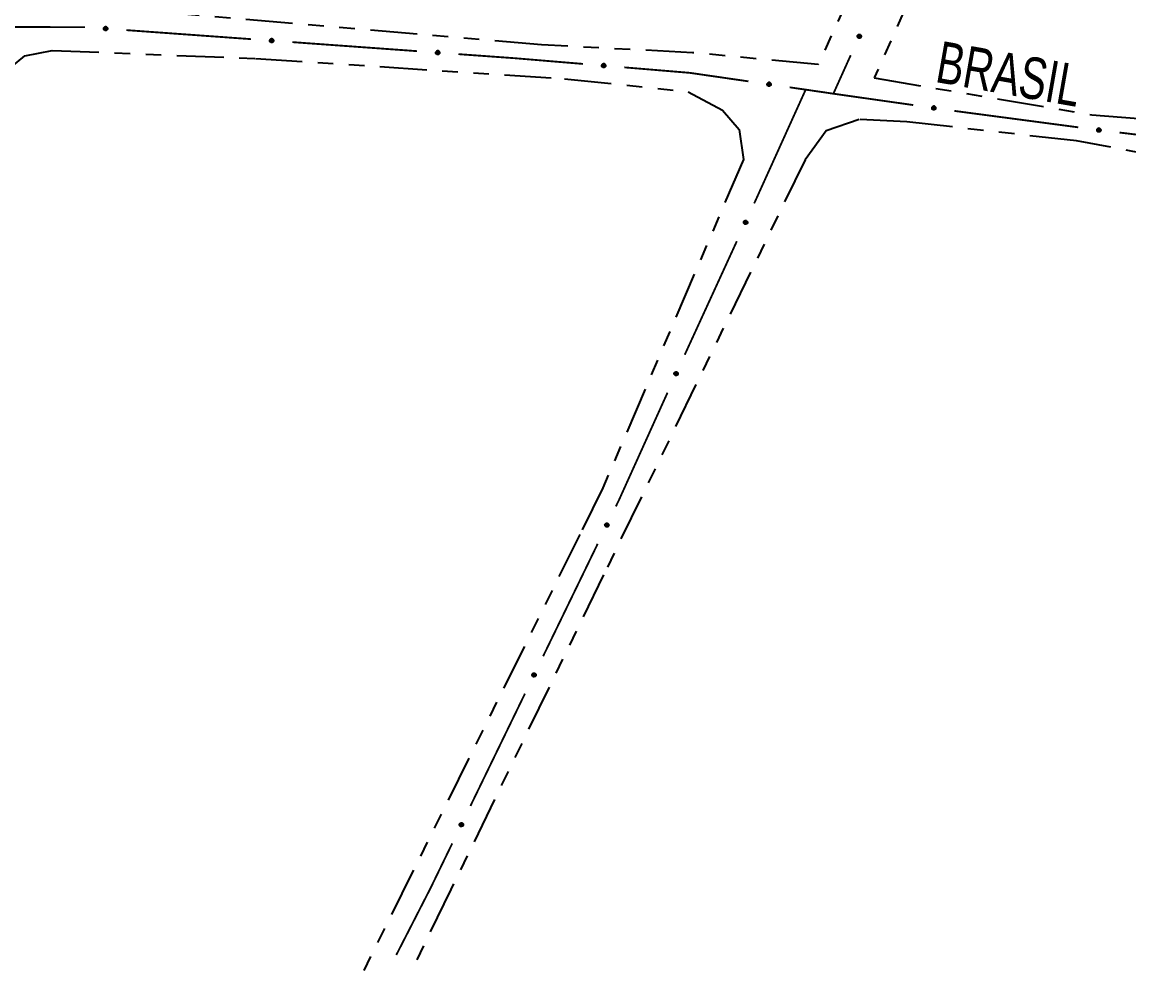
# Model space of a CAD drawing. Extents: x 203665 to 205970, y 4870865 to 4873745.
# Drawn here: x 204209.7 to 204316.1, y 4872757.1 to 4872847.6 of the extents above; entities that cross this region are included whole.
import ezdxf

# ---------------------------------------------------------------- set-up
doc = ezdxf.new("R2010")
doc.units = 0
doc.header["$LTSCALE"] = 1.5
doc.header["$MEASUREMENT"] = 0
doc.linetypes.add('TRACO_25', pattern=[8, 3, -1, 1, -1, 1, -1])
for name, color, linetype in [('SV-EIXO-RUA-N-PAV', 6, 'CONTINUOUS'), ('SV-RUA-NAO-PAV', 7, 'CONTINUOUS'), ('SV-TXT-RUA-N-PAV', 7, 'CONTINUOUS')]:
    doc.layers.add(name, color=color, linetype=linetype)
doc.styles.add('ARIAL', font='ARIAL.SHX')

msp = doc.modelspace()

# ---------------------------------------------------------------- linework, layer by layer
at = {"layer": 'SV-EIXO-RUA-N-PAV', "const_width": 0.18}
for points in [[(204215.738507, 4872847.116837), (204208.738542, 4872847.139)], [(204231.697154, 4872845.971302), (204219.72841, 4872846.836839)], [(204247.65548, 4872844.817253), (204235.686736, 4872845.68279)], [(204257.129146, 4872844.132152), (204251.645062, 4872844.528741)], [(204257.628998, 4872844.090382), (204257.129146, 4872844.132152)], [(204263.608158, 4872843.590731), (204257.628998, 4872844.090382)], [(204289.342083, 4872844.423266), (204287.697509, 4872840.776984)], [(204273.869171, 4872842.733264), (204267.594264, 4872843.25763)], [(204274.565119, 4872842.632378), (204273.869171, 4872842.733264)], [(204279.513397, 4872841.915064), (204274.565119, 4872842.632378)], [(204285.014644, 4872841.117589), (204280.478713, 4872831.096345)], [(204285.014644, 4872841.117589), (204283.47202, 4872841.341212)], [(204285.451277, 4872841.053914), (204285.014644, 4872841.117589)], [(204287.676076, 4872840.729464), (204285.451277, 4872841.053914)], [(204287.697509, 4872840.776984), (204287.676076, 4872840.729464)], [(204288.420232, 4872840.623464), (204287.676076, 4872840.729464)], [(204295.350279, 4872839.636321), (204288.420232, 4872840.623464)], [(204311.206639, 4872837.498245), (204299.310532, 4872839.073888)], [(204327.088885, 4872835.561687), (204315.17493, 4872836.996144)], [(204280.246245, 4872830.582754), (204280.064294, 4872830.186263)], [(204280.478713, 4872831.096345), (204280.246245, 4872830.582754)], [(204278.39596, 4872826.55079), (204273.39096, 4872815.644371)], [(204271.735812, 4872812.002892), (204267.2032, 4872801.980146)], [(204267.084151, 4872801.716898), (204266.773536, 4872801.077242)], [(204267.2032, 4872801.980146), (204267.084151, 4872801.716898)], [(204265.026261, 4872797.479044), (204259.784436, 4872786.68445)], [(204258.037161, 4872783.086252), (204252.795335, 4872772.291657)], [(204251.04806, 4872768.693459), (204249.300785, 4872765.095261)], [(204248.963981, 4872764.401674), (204245.6664, 4872757.968646)], [(204249.300785, 4872765.095261), (204248.963981, 4872764.401674)]]:
    msp.add_lwpolyline(points, dxfattribs=at)
at = {"layer": 'SV-EIXO-RUA-N-PAV'}
for points in [[(204217.868985, 4872846.860938), (204217.832455, 4872846.828418), (204217.794408, 4872846.807939), (204217.75776, 4872846.799992), (204217.723543, 4872846.801413), (204217.688702, 4872846.80681), (204217.654775, 4872846.820002), (204217.620363, 4872846.842984), (204217.587484, 4872846.8794), (204217.569066, 4872846.919754), (204217.559353, 4872846.955267), (204217.558781, 4872846.991031), (204217.564591, 4872847.02479), (204217.579459, 4872847.059578), (204217.603089, 4872847.094224), (204217.640507, 4872847.126399), (204217.677945, 4872847.14622), (204217.713595, 4872847.152977), (204217.749553, 4872847.153324), (204217.785058, 4872847.147388), (204217.818286, 4872847.134247), (204217.853127, 4872847.110392), (204217.884394, 4872847.073039), (204217.90459, 4872847.035926), (204217.911845, 4872847.00038), (204217.911389, 4872846.96497), (204217.906401, 4872846.929959), (204217.894561, 4872846.895303), (204217.868985, 4872846.860938)], [(204290.323789, 4872846.332124), (204290.341742, 4872846.28663), (204290.347869, 4872846.243858), (204290.342711, 4872846.206714), (204290.329595, 4872846.17508), (204290.312531, 4872846.144227), (204290.288464, 4872846.116917), (204290.255039, 4872846.092522), (204290.209528, 4872846.074193), (204290.165301, 4872846.070796), (204290.128615, 4872846.073904), (204290.09484, 4872846.085682), (204290.065146, 4872846.102761), (204290.037605, 4872846.128698), (204290.013214, 4872846.162813), (204289.99589, 4872846.209021), (204289.990172, 4872846.250994), (204289.996104, 4872846.286791), (204290.008159, 4872846.32067), (204290.025957, 4872846.35196), (204290.049736, 4872846.378632), (204290.084129, 4872846.403127), (204290.129963, 4872846.419621), (204290.171761, 4872846.425803), (204290.207631, 4872846.420375), (204290.240719, 4872846.407756), (204290.271872, 4872846.391017), (204290.300332, 4872846.367968), (204290.323789, 4872846.332124)], [(204233.827311, 4872845.706889), (204233.790781, 4872845.674369), (204233.752734, 4872845.65389), (204233.716086, 4872845.645943), (204233.681869, 4872845.647364), (204233.647028, 4872845.652761), (204233.613101, 4872845.665953), (204233.578689, 4872845.688935), (204233.54581, 4872845.725351), (204233.527392, 4872845.765705), (204233.517679, 4872845.801218), (204233.517107, 4872845.836982), (204233.522917, 4872845.870741), (204233.537785, 4872845.905529), (204233.561415, 4872845.940175), (204233.598833, 4872845.97235), (204233.636271, 4872845.992171), (204233.671921, 4872845.998928), (204233.707879, 4872845.999275), (204233.743384, 4872845.993339), (204233.776613, 4872845.980198), (204233.811453, 4872845.956343), (204233.84272, 4872845.91899), (204233.862916, 4872845.881877), (204233.870171, 4872845.846331), (204233.869715, 4872845.810921), (204233.864727, 4872845.77591), (204233.852887, 4872845.741254), (204233.827311, 4872845.706889)], [(204249.785637, 4872844.55284), (204249.749107, 4872844.52032), (204249.71106, 4872844.499841), (204249.674412, 4872844.491894), (204249.640195, 4872844.493315), (204249.605354, 4872844.498713), (204249.571427, 4872844.511904), (204249.537015, 4872844.534886), (204249.504136, 4872844.571302), (204249.485718, 4872844.611656), (204249.476005, 4872844.647169), (204249.475433, 4872844.682933), (204249.481243, 4872844.716692), (204249.496111, 4872844.75148), (204249.519741, 4872844.786126), (204249.55716, 4872844.818301), (204249.594597, 4872844.838122), (204249.630247, 4872844.844879), (204249.666206, 4872844.845226), (204249.70171, 4872844.83929), (204249.734939, 4872844.826149), (204249.769779, 4872844.802294), (204249.801046, 4872844.764941), (204249.821242, 4872844.727828), (204249.828497, 4872844.692282), (204249.828042, 4872844.656872), (204249.823053, 4872844.621861), (204249.811213, 4872844.587205), (204249.785637, 4872844.55284)], [(204265.735225, 4872843.302517), (204265.698333, 4872843.270408), (204265.660061, 4872843.250355), (204265.623325, 4872843.242818), (204265.589127, 4872843.244622), (204265.554348, 4872843.250409), (204265.520571, 4872843.263979), (204265.486418, 4872843.287344), (204265.453948, 4872843.324126), (204265.435983, 4872843.364683), (204265.426667, 4872843.400302), (204265.426495, 4872843.436071), (204265.432682, 4872843.469762), (204265.447938, 4872843.504382), (204265.471954, 4872843.538762), (204265.50973, 4872843.570516), (204265.547386, 4872843.589918), (204265.58311, 4872843.596275), (204265.61907, 4872843.59622), (204265.654506, 4872843.589887), (204265.687586, 4872843.576376), (204265.722157, 4872843.552132), (204265.753005, 4872843.514433), (204265.772784, 4872843.477096), (204265.779641, 4872843.441471), (204265.77879, 4872843.406069), (204265.773411, 4872843.371115), (204265.761183, 4872843.336594), (204265.735225, 4872843.302517)], [(204281.61911, 4872841.498583), (204281.580342, 4872841.468767), (204281.540925, 4872841.451068), (204281.503801, 4872841.445769), (204281.469774, 4872841.449641), (204281.435409, 4872841.457523), (204281.402516, 4872841.473113), (204281.36984, 4872841.498503), (204281.339657, 4872841.537184), (204281.324181, 4872841.578754), (204281.317039, 4872841.614872), (204281.319033, 4872841.650585), (204281.327249, 4872841.683841), (204281.344573, 4872841.717473), (204281.370627, 4872841.750335), (204281.410256, 4872841.779744), (204281.449018, 4872841.79683), (204281.485061, 4872841.801013), (204281.520952, 4872841.79878), (204281.555939, 4872841.790314), (204281.58814, 4872841.774824), (204281.62118, 4872841.748532), (204281.649688, 4872841.709033), (204281.667171, 4872841.670567), (204281.671858, 4872841.634593), (204281.668865, 4872841.599307), (204281.661379, 4872841.564743), (204281.647084, 4872841.531025), (204281.61911, 4872841.498583)], [(204297.457013, 4872839.225038), (204297.418319, 4872839.195126), (204297.378946, 4872839.177331), (204297.341835, 4872839.17194), (204297.307799, 4872839.175728), (204297.273414, 4872839.183525), (204297.240482, 4872839.199034), (204297.207744, 4872839.224343), (204297.177466, 4872839.262949), (204297.161887, 4872839.304481), (204297.154656, 4872839.340582), (204297.156562, 4872839.3763), (204297.164696, 4872839.409575), (204297.181937, 4872839.44325), (204297.20791, 4872839.476177), (204297.247466, 4872839.505683), (204297.286186, 4872839.522865), (204297.322218, 4872839.527136), (204297.358115, 4872839.524993), (204297.393123, 4872839.516612), (204297.425362, 4872839.501202), (204297.458466, 4872839.474991), (204297.487072, 4872839.435563), (204297.504649, 4872839.397141), (204297.509426, 4872839.361178), (204297.50652, 4872839.325885), (204297.499119, 4872839.291303), (204297.484907, 4872839.25755), (204297.457013, 4872839.225038)], [(204313.317306, 4872837.107644), (204313.278906, 4872837.077354), (204313.239709, 4872837.059173), (204313.202653, 4872837.053419), (204313.168582, 4872837.056873), (204313.134123, 4872837.064332), (204313.10104, 4872837.079517), (204313.068056, 4872837.104504), (204313.0374, 4872837.142811), (204313.021415, 4872837.184188), (204313.013829, 4872837.220216), (204313.015385, 4872837.255951), (204313.023192, 4872837.289305), (204313.040102, 4872837.323148), (204313.065751, 4872837.356327), (204313.105016, 4872837.38622), (204313.143565, 4872837.403781), (204313.179554, 4872837.408405), (204313.21547, 4872837.406614), (204313.250558, 4872837.398577), (204313.282947, 4872837.383484), (204313.316307, 4872837.357599), (204313.345298, 4872837.318454), (204313.363251, 4872837.280205), (204313.36838, 4872837.244291), (204313.36582, 4872837.208971), (204313.358759, 4872837.174318), (204313.344879, 4872837.140427), (204313.317306, 4872837.107644)], [(204279.390102, 4872828.4532), (204279.407758, 4872828.40759), (204279.413606, 4872828.36478), (204279.408206, 4872828.32767), (204279.394883, 4872828.296122), (204279.377618, 4872828.265381), (204279.353374, 4872828.238228), (204279.31979, 4872828.214053), (204279.274161, 4872828.19602), (204279.229912, 4872828.192913), (204279.193247, 4872828.19626), (204279.15955, 4872828.208258), (204279.129968, 4872828.22553), (204279.102597, 4872828.251646), (204279.078429, 4872828.28592), (204279.061407, 4872828.33224), (204279.055963, 4872828.37425), (204279.062128, 4872828.410007), (204279.074404, 4872828.443807), (204279.092406, 4872828.474979), (204279.116359, 4872828.501496), (204279.150911, 4872828.525766), (204279.196852, 4872828.541961), (204279.238689, 4872828.54787), (204279.274523, 4872828.542208), (204279.307528, 4872828.529373), (204279.338571, 4872828.512431), (204279.36688, 4872828.489197), (204279.390102, 4872828.4532)], [(204272.719428, 4872813.910765), (204272.737335, 4872813.865253), (204272.743419, 4872813.822476), (204272.738224, 4872813.785337), (204272.725076, 4872813.753715), (204272.707982, 4872813.72288), (204272.683888, 4872813.695594), (204272.650438, 4872813.671233), (204272.604909, 4872813.652949), (204272.560678, 4872813.649597), (204272.523995, 4872813.652741), (204272.490233, 4872813.664553), (204272.460556, 4872813.681661), (204272.43304, 4872813.707626), (204272.408684, 4872813.741765), (204272.391406, 4872813.787991), (204272.385729, 4872813.82997), (204272.391697, 4872813.86576), (204272.403787, 4872813.899628), (204272.421616, 4872813.930899), (204272.445422, 4872813.957547), (204272.479839, 4872813.982009), (204272.52569, 4872813.998457), (204272.567494, 4872814.004597), (204272.603359, 4872813.999133), (204272.636433, 4872813.98648), (204272.66757, 4872813.969711), (204272.696007, 4872813.946633), (204272.719428, 4872813.910765)], [(204266.061684, 4872799.359306), (204266.07834, 4872799.313321), (204266.083251, 4872799.270393), (204266.077043, 4872799.23341), (204266.063035, 4872799.20216), (204266.045104, 4872799.171803), (204266.020273, 4872799.145186), (204265.986169, 4872799.121749), (204265.940157, 4872799.104717), (204265.895851, 4872799.102576), (204265.859268, 4872799.106723), (204265.825841, 4872799.119453), (204265.796643, 4872799.137366), (204265.769848, 4872799.164074), (204265.746434, 4872799.198866), (204265.730427, 4872799.245548), (204265.7259, 4872799.287666), (204265.732845, 4872799.32328), (204265.745856, 4872799.356804), (204265.764534, 4872799.387576), (204265.789059, 4872799.413563), (204265.824132, 4872799.437074), (204265.870416, 4872799.452262), (204265.912372, 4872799.457257), (204265.948074, 4872799.450814), (204265.980791, 4872799.437262), (204266.011457, 4872799.419647), (204266.039252, 4872799.3958), (204266.061684, 4872799.359306)], [(204259.072583, 4872784.966513), (204259.089239, 4872784.920528), (204259.094151, 4872784.877601), (204259.087943, 4872784.840618), (204259.073935, 4872784.809367), (204259.056003, 4872784.779011), (204259.031172, 4872784.752394), (204258.997069, 4872784.728957), (204258.951057, 4872784.711925), (204258.906751, 4872784.709783), (204258.870168, 4872784.71393), (204258.836741, 4872784.72666), (204258.807543, 4872784.744574), (204258.780747, 4872784.771281), (204258.757333, 4872784.806074), (204258.741327, 4872784.852755), (204258.7368, 4872784.894873), (204258.743745, 4872784.930487), (204258.756755, 4872784.964011), (204258.775433, 4872784.994783), (204258.799959, 4872785.020771), (204258.835032, 4872785.044282), (204258.881316, 4872785.05947), (204258.923272, 4872785.064464), (204258.958974, 4872785.058022), (204258.99169, 4872785.044469), (204259.022356, 4872785.026855), (204259.050151, 4872785.003008), (204259.072583, 4872784.966513)], [(204252.083483, 4872770.573721), (204252.100139, 4872770.527736), (204252.105051, 4872770.484808), (204252.098842, 4872770.447825), (204252.084835, 4872770.416575), (204252.066903, 4872770.386218), (204252.042072, 4872770.359601), (204252.007968, 4872770.336164), (204251.961957, 4872770.319132), (204251.917651, 4872770.316991), (204251.881067, 4872770.321138), (204251.84764, 4872770.333868), (204251.818442, 4872770.351781), (204251.791647, 4872770.378489), (204251.768233, 4872770.413281), (204251.752226, 4872770.459963), (204251.7477, 4872770.502081), (204251.754644, 4872770.537695), (204251.767655, 4872770.571219), (204251.786333, 4872770.601991), (204251.810858, 4872770.627978), (204251.845932, 4872770.651489), (204251.892215, 4872770.666677), (204251.934172, 4872770.671672), (204251.969874, 4872770.665229), (204252.00259, 4872770.651677), (204252.033256, 4872770.634062), (204252.061051, 4872770.610215), (204252.083483, 4872770.573721)]]:
    msp.add_lwpolyline(points, close=True, dxfattribs=at)
for points in [[(204217.911845, 4872847.00038), (204217.558781, 4872846.991031)], [(204217.911389, 4872846.96497), (204217.559353, 4872846.955267)], [(204217.909057, 4872846.983293), (204217.561009, 4872846.975628)], [(204217.90459, 4872847.035926), (204217.564591, 4872847.02479)], [(204217.904811, 4872847.01917), (204217.564732, 4872847.008193)], [(204217.905039, 4872846.946645), (204217.569042, 4872846.935373)], [(204217.906401, 4872846.929959), (204217.569066, 4872846.919754)], [(204217.892399, 4872847.055638), (204217.576818, 4872847.042889)], [(204217.884394, 4872847.073039), (204217.579459, 4872847.059578)], [(204217.895773, 4872846.913113), (204217.582815, 4872846.898807)], [(204217.894561, 4872846.895303), (204217.587484, 4872846.8794)], [(204217.86482, 4872847.090466), (204217.594347, 4872847.077192)], [(204217.853127, 4872847.110392), (204217.603089, 4872847.094224)], [(204217.881064, 4872846.879975), (204217.607574, 4872846.862814)], [(204217.868985, 4872846.860938), (204217.620363, 4872846.842984)], [(204217.830042, 4872847.120343), (204217.629569, 4872847.110215)], [(204217.818286, 4872847.134247), (204217.640507, 4872847.126399)], [(204217.848367, 4872846.844033), (204217.644975, 4872846.83138)], [(204217.832455, 4872846.828418), (204217.654775, 4872846.820002)], [(204217.797298, 4872847.140496), (204217.66566, 4872847.136335)], [(204217.785058, 4872847.147388), (204217.677945, 4872847.14622)], [(204217.810817, 4872846.81665), (204217.680639, 4872846.813752)], [(204217.794408, 4872846.807939), (204217.688702, 4872846.80681)], [(204290.025957, 4872846.35196), (204289.990172, 4872846.250994)], [(204290.036642, 4872846.361078), (204289.995223, 4872846.236058)], [(204290.049736, 4872846.378632), (204289.99589, 4872846.209021)], [(204290.066837, 4872846.384881), (204290.007319, 4872846.19318)], [(204290.084129, 4872846.403127), (204290.013214, 4872846.162813)], [(204290.106862, 4872846.407245), (204290.026195, 4872846.148741)], [(204290.129963, 4872846.419621), (204290.037605, 4872846.128698)], [(204290.149057, 4872846.421146), (204290.052364, 4872846.120472)], [(204290.171761, 4872846.425803), (204290.065146, 4872846.102761)], [(204290.187568, 4872846.420242), (204290.080777, 4872846.097179)], [(204290.207631, 4872846.420375), (204290.09484, 4872846.085682)], [(204290.222714, 4872846.411875), (204290.110069, 4872846.08247)], [(204290.240719, 4872846.407756), (204290.128615, 4872846.073904)], [(204290.255737, 4872846.395484), (204290.150629, 4872846.076152)], [(204290.271872, 4872846.391017), (204290.165301, 4872846.070796)], [(204290.284028, 4872846.375239), (204290.189701, 4872846.076492)], [(204290.300332, 4872846.367968), (204290.209528, 4872846.074193)], [(204290.310075, 4872846.350019), (204290.232018, 4872846.087344)], [(204290.323789, 4872846.332124), (204290.255039, 4872846.092522)], [(204290.332561, 4872846.306946), (204290.274408, 4872846.111634)], [(204290.341742, 4872846.28663), (204290.288464, 4872846.116917)], [(204290.34534, 4872846.262263), (204290.303238, 4872846.139047)], [(204290.347869, 4872846.243858), (204290.312531, 4872846.144227)], [(204233.870171, 4872845.846331), (204233.517107, 4872845.836982)], [(204233.869715, 4872845.810921), (204233.517679, 4872845.801218)], [(204233.867383, 4872845.829244), (204233.519335, 4872845.821579)], [(204233.862916, 4872845.881877), (204233.522917, 4872845.870741)], [(204233.863137, 4872845.865121), (204233.523058, 4872845.854144)], [(204233.863365, 4872845.792596), (204233.527369, 4872845.781324)], [(204233.864727, 4872845.77591), (204233.527392, 4872845.765705)], [(204233.850725, 4872845.901589), (204233.535144, 4872845.88884)], [(204233.84272, 4872845.91899), (204233.537785, 4872845.905529)], [(204233.854099, 4872845.759064), (204233.541141, 4872845.744758)], [(204233.852887, 4872845.741254), (204233.54581, 4872845.725351)], [(204233.823146, 4872845.936417), (204233.552673, 4872845.923143)], [(204233.811453, 4872845.956343), (204233.561415, 4872845.940175)], [(204233.83939, 4872845.725926), (204233.5659, 4872845.708765)], [(204233.827311, 4872845.706889), (204233.578689, 4872845.688935)], [(204233.788368, 4872845.966294), (204233.587895, 4872845.956166)], [(204233.776613, 4872845.980198), (204233.598833, 4872845.97235)], [(204233.806693, 4872845.689984), (204233.603301, 4872845.677331)], [(204233.790781, 4872845.674369), (204233.613101, 4872845.665953)], [(204233.755624, 4872845.986447), (204233.623987, 4872845.982286)], [(204233.743384, 4872845.993339), (204233.636271, 4872845.992171)], [(204233.769143, 4872845.662601), (204233.638965, 4872845.659703)], [(204233.752734, 4872845.65389), (204233.647028, 4872845.652761)], [(204249.828497, 4872844.692282), (204249.475433, 4872844.682933)], [(204249.828042, 4872844.656872), (204249.476005, 4872844.647169)], [(204249.825709, 4872844.675195), (204249.477661, 4872844.66753)], [(204249.821242, 4872844.727828), (204249.481243, 4872844.716692)], [(204249.821463, 4872844.711072), (204249.481384, 4872844.700095)], [(204249.821691, 4872844.638547), (204249.485695, 4872844.627275)], [(204249.823053, 4872844.621861), (204249.485718, 4872844.611656)], [(204249.809051, 4872844.74754), (204249.49347, 4872844.734791)], [(204249.801046, 4872844.764941), (204249.496111, 4872844.75148)], [(204249.812425, 4872844.605015), (204249.499467, 4872844.590709)], [(204249.811213, 4872844.587205), (204249.504136, 4872844.571302)], [(204249.781472, 4872844.782368), (204249.510999, 4872844.769094)], [(204249.769779, 4872844.802294), (204249.519741, 4872844.786126)], [(204249.797716, 4872844.571877), (204249.524226, 4872844.554716)], [(204249.785637, 4872844.55284), (204249.537015, 4872844.534886)], [(204249.746694, 4872844.812245), (204249.546222, 4872844.802117)], [(204249.734939, 4872844.826149), (204249.55716, 4872844.818301)], [(204249.765019, 4872844.535935), (204249.561627, 4872844.523282)], [(204249.749107, 4872844.52032), (204249.571427, 4872844.511904)], [(204249.71395, 4872844.832398), (204249.582313, 4872844.828237)], [(204249.70171, 4872844.83929), (204249.594597, 4872844.838122)], [(204249.727469, 4872844.508552), (204249.597291, 4872844.505654)], [(204249.71106, 4872844.499841), (204249.605354, 4872844.498713)], [(204265.779641, 4872843.441471), (204265.426495, 4872843.436071)], [(204265.77879, 4872843.406069), (204265.426667, 4872843.400302)], [(204265.776663, 4872843.424416), (204265.428551, 4872843.420644)], [(204265.772818, 4872843.460339), (204265.432638, 4872843.453165)], [(204265.772784, 4872843.477096), (204265.432682, 4872843.469762)], [(204265.773411, 4872843.371115), (204265.435983, 4872843.364683)], [(204265.772235, 4872843.387816), (204265.436134, 4872843.380301)], [(204265.760815, 4872843.496943), (204265.445111, 4872843.487724)], [(204265.753005, 4872843.514433), (204265.447938, 4872843.504382)], [(204265.762595, 4872843.354389), (204265.449497, 4872843.343583)], [(204265.761183, 4872843.336594), (204265.453948, 4872843.324126)], [(204265.733627, 4872843.532078), (204265.463023, 4872843.521828)], [(204265.722157, 4872843.552132), (204265.471954, 4872843.538762)], [(204265.747516, 4872843.321418), (204265.473852, 4872843.307316)], [(204265.735225, 4872843.302517), (204265.486418, 4872843.287344)], [(204265.699185, 4872843.562342), (204265.498612, 4872843.554456)], [(204265.687586, 4872843.576376), (204265.50973, 4872843.570516)], [(204265.714419, 4872843.285843), (204265.510899, 4872843.275465)], [(204265.698333, 4872843.270408), (204265.520571, 4872843.263979)], [(204265.666668, 4872843.582859), (204265.534993, 4872843.58017)], [(204265.676565, 4872843.258883), (204265.546363, 4872843.25744)], [(204265.654506, 4872843.589887), (204265.547386, 4872843.589918)], [(204265.660061, 4872843.250355), (204265.554348, 4872843.250409)], [(204281.668865, 4872841.599307), (204281.317039, 4872841.614872)], [(204281.671858, 4872841.634593), (204281.319033, 4872841.650585)], [(204281.667852, 4872841.61775), (204281.320151, 4872841.635062)], [(204281.661379, 4872841.564743), (204281.324181, 4872841.578754)], [(204281.661217, 4872841.581484), (204281.325277, 4872841.594335)], [(204281.66619, 4872841.653839), (204281.326199, 4872841.667276)], [(204281.667171, 4872841.670567), (204281.327249, 4872841.683841)], [(204281.649571, 4872841.548703), (204281.336392, 4872841.556875)], [(204281.647084, 4872841.531025), (204281.339657, 4872841.537184)], [(204281.656425, 4872841.691103), (204281.340742, 4872841.701017)], [(204281.649688, 4872841.709033), (204281.344573, 4872841.717473)], [(204281.632523, 4872841.516705), (204281.358506, 4872841.5192)], [(204281.631415, 4872841.727819), (204281.360686, 4872841.733974)], [(204281.61911, 4872841.498583), (204281.36984, 4872841.498503)], [(204281.62118, 4872841.748532), (204281.370627, 4872841.750335)], [(204281.597333, 4872841.4832), (204281.393557, 4872841.485164)], [(204281.598869, 4872841.760113), (204281.398186, 4872841.764386)], [(204281.580342, 4872841.468767), (204281.402516, 4872841.473113)], [(204281.58814, 4872841.774824), (204281.410256, 4872841.779744)], [(204281.557915, 4872841.458581), (204281.427865, 4872841.465024)], [(204281.540925, 4872841.451068), (204281.435409, 4872841.457523)], [(204281.567653, 4872841.782562), (204281.436057, 4872841.787851)], [(204281.555939, 4872841.790314), (204281.449018, 4872841.79683)], [(204297.50652, 4872839.325885), (204297.154656, 4872839.340582)], [(204297.509426, 4872839.361178), (204297.156562, 4872839.3763)], [(204297.505462, 4872839.344325), (204297.157718, 4872839.36078)], [(204297.499119, 4872839.291303), (204297.161887, 4872839.304481)], [(204297.498915, 4872839.308043), (204297.162945, 4872839.320064)], [(204297.50371, 4872839.38041), (204297.163687, 4872839.393008)], [(204297.504649, 4872839.397141), (204297.164696, 4872839.409575)], [(204297.48735, 4872839.275233), (204297.174153, 4872839.282632)], [(204297.484907, 4872839.25755), (204297.177466, 4872839.262949)], [(204297.493853, 4872839.41765), (204297.178147, 4872839.426784)], [(204297.487072, 4872839.435563), (204297.181937, 4872839.44325)], [(204297.470382, 4872839.243193), (204297.19636, 4872839.245012)], [(204297.468752, 4872839.454304), (204297.198009, 4872839.459791)], [(204297.457013, 4872839.225038), (204297.207744, 4872839.224343)], [(204297.458466, 4872839.474991), (204297.20791, 4872839.476177)], [(204297.435274, 4872839.209601), (204297.231494, 4872839.211063)], [(204297.436127, 4872839.486517), (204297.235434, 4872839.490296)], [(204297.418319, 4872839.195126), (204297.240482, 4872839.199034)], [(204297.425362, 4872839.501202), (204297.247466, 4872839.505683)], [(204297.395918, 4872839.184885), (204297.265852, 4872839.191007)], [(204297.404856, 4872839.50889), (204297.273247, 4872839.513854)], [(204297.378946, 4872839.177331), (204297.273414, 4872839.183525)], [(204297.393123, 4872839.516612), (204297.286186, 4872839.522865)], [(204313.36582, 4872837.208971), (204313.013829, 4872837.220216)], [(204313.36838, 4872837.244291), (204313.015385, 4872837.255951)], [(204313.364581, 4872837.2274), (204313.016694, 4872837.240443)], [(204313.358759, 4872837.174318), (204313.021415, 4872837.184188)], [(204313.358391, 4872837.191056), (204313.022319, 4872837.199781)], [(204313.362476, 4872837.263466), (204313.022346, 4872837.272729)], [(204313.363251, 4872837.280205), (204313.023192, 4872837.289305)], [(204313.347149, 4872837.158134), (204313.033894, 4872837.162461)], [(204313.352255, 4872837.300607), (204313.036474, 4872837.306645)], [(204313.344879, 4872837.140427), (204313.0374, 4872837.142811)], [(204313.345298, 4872837.318454), (204313.040102, 4872837.323148)], [(204313.326795, 4872837.337014), (204313.056012, 4872837.339845)], [(204313.330495, 4872837.125929), (204313.056469, 4872837.12506)], [(204313.316307, 4872837.357599), (204313.065751, 4872837.356327)], [(204313.317306, 4872837.107644), (204313.068056, 4872837.104504)], [(204313.295719, 4872837.091995), (204313.091935, 4872837.091457)], [(204313.293855, 4872837.368906), (204313.093135, 4872837.370715)], [(204313.278906, 4872837.077354), (204313.10104, 4872837.079517)], [(204313.282947, 4872837.383484), (204313.105016, 4872837.38622)], [(204313.256607, 4872837.066893), (204313.126487, 4872837.07174)], [(204313.262367, 4872837.39097), (204313.130715, 4872837.394643)], [(204313.239709, 4872837.059173), (204313.134123, 4872837.064332)], [(204313.250558, 4872837.398577), (204313.143565, 4872837.403781)], [(204279.092406, 4872828.474979), (204279.055963, 4872828.37425)], [(204279.10315, 4872828.484028), (204279.060916, 4872828.35928)], [(204279.116359, 4872828.501496), (204279.061407, 4872828.33224)], [(204279.1335, 4872828.507634), (204279.072732, 4872828.316324)], [(204279.150911, 4872828.525766), (204279.078429, 4872828.28592)], [(204279.17367, 4872828.529736), (204279.091318, 4872828.271763)], [(204279.196852, 4872828.541961), (204279.102597, 4872828.251646)], [(204279.215955, 4872828.543361), (204279.117302, 4872828.243324)], [(204279.238689, 4872828.54787), (204279.129968, 4872828.22553)], [(204279.25446, 4872828.542205), (204279.145562, 4872828.219846)], [(204279.274523, 4872828.542208), (204279.15955, 4872828.208258)], [(204279.28955, 4872828.533609), (204279.174757, 4872828.204947)], [(204279.307528, 4872828.529373), (204279.193247, 4872828.19626)], [(204279.322465, 4872828.517003), (204279.215275, 4872828.198364)], [(204279.338571, 4872828.512431), (204279.229912, 4872828.192913)], [(204279.350624, 4872828.496574), (204279.254349, 4872828.198449)], [(204279.36688, 4872828.489197), (204279.274161, 4872828.19602)], [(204279.376506, 4872828.471184), (204279.296736, 4872828.209024)], [(204279.390102, 4872828.4532), (204279.31979, 4872828.214053)], [(204279.39871, 4872828.427965), (204279.339284, 4872828.233038)], [(204279.407758, 4872828.40759), (204279.353374, 4872828.238228)], [(204279.411197, 4872828.3832), (204279.368292, 4872828.260262)], [(204279.413606, 4872828.36478), (204279.377618, 4872828.265381)], [(204272.421616, 4872813.930899), (204272.385729, 4872813.82997)], [(204272.43231, 4872813.940007), (204272.390766, 4872813.815028)], [(204272.445422, 4872813.957547), (204272.391406, 4872813.787991)], [(204272.462529, 4872813.96378), (204272.402819, 4872813.772138)], [(204272.479839, 4872813.982009), (204272.408684, 4872813.741765)], [(204272.502576, 4872813.986104), (204272.42165, 4872813.72768)], [(204272.52569, 4872813.998457), (204272.43304, 4872813.707626)], [(204272.544785, 4872813.999962), (204272.447791, 4872813.699385)], [(204272.567494, 4872814.004597), (204272.460556, 4872813.681661)], [(204272.583295, 4872813.99902), (204272.476181, 4872813.676064)], [(204272.603359, 4872813.999133), (204272.490233, 4872813.664553)], [(204272.618432, 4872813.990618), (204272.505458, 4872813.661326)], [(204272.636433, 4872813.98648), (204272.523995, 4872813.652741)], [(204272.651439, 4872813.974193), (204272.546011, 4872813.654967)], [(204272.66757, 4872813.969711), (204272.560678, 4872813.649597)], [(204272.67971, 4872813.95392), (204272.585084, 4872813.655268)], [(204272.696007, 4872813.946633), (204272.604909, 4872813.652949)], [(204272.705732, 4872813.928674), (204272.627412, 4872813.666077)], [(204272.719428, 4872813.910765), (204272.650438, 4872813.671233)], [(204272.728175, 4872813.885578), (204272.669826, 4872813.690325)], [(204272.737335, 4872813.865253), (204272.683888, 4872813.695594)], [(204272.740909, 4872813.840883), (204272.698684, 4872813.717709)], [(204272.743419, 4872813.822476), (204272.707982, 4872813.72288)], [(204265.764534, 4872799.387576), (204265.7259, 4872799.287666)], [(204265.789059, 4872799.413563), (204265.730427, 4872799.245548)], [(204265.775472, 4872799.396388), (204265.730526, 4872799.272592)], [(204265.806331, 4872799.419326), (204265.741402, 4872799.229388)], [(204265.824132, 4872799.437074), (204265.746434, 4872799.198866)], [(204265.846973, 4872799.440546), (204265.75901, 4872799.184432)], [(204265.870416, 4872799.452262), (204265.769848, 4872799.164074)], [(204265.889545, 4872799.453245), (204265.784368, 4872799.155433)], [(204265.912372, 4872799.457257), (204265.796643, 4872799.137366)], [(204265.928015, 4872799.45125), (204265.812109, 4872799.131343)], [(204265.948074, 4872799.450814), (204265.825841, 4872799.119453)], [(204265.962909, 4872799.44189), (204265.840972, 4872799.115811)], [(204265.980791, 4872799.437262), (204265.859268, 4872799.106723)], [(204265.995455, 4872799.424569), (204265.881337, 4872799.108345)], [(204266.011457, 4872799.419647), (204265.895851, 4872799.102576)], [(204266.023161, 4872799.40353), (204265.920403, 4872799.107577)], [(204266.039252, 4872799.3958), (204265.940157, 4872799.104717)], [(204266.048483, 4872799.377582), (204265.96301, 4872799.117225)], [(204266.061684, 4872799.359306), (204265.986169, 4872799.121749)], [(204266.069738, 4872799.333889), (204266.006072, 4872799.140304)], [(204266.07834, 4872799.313321), (204266.020273, 4872799.145186)], [(204266.081245, 4872799.288862), (204266.035668, 4872799.166889)], [(204266.083251, 4872799.270393), (204266.045104, 4872799.171803)], [(204258.775433, 4872784.994783), (204258.7368, 4872784.894873)], [(204258.799959, 4872785.020771), (204258.741327, 4872784.852755)], [(204258.786372, 4872785.003596), (204258.741426, 4872784.879799)], [(204258.81723, 4872785.026533), (204258.752301, 4872784.836596)], [(204258.835032, 4872785.044282), (204258.757333, 4872784.806074)], [(204258.857873, 4872785.047754), (204258.76991, 4872784.79164)], [(204258.881316, 4872785.05947), (204258.780747, 4872784.771281)], [(204258.900445, 4872785.060452), (204258.795267, 4872784.76264)], [(204258.923272, 4872785.064464), (204258.807543, 4872784.744574)], [(204258.938915, 4872785.058457), (204258.823009, 4872784.738551)], [(204258.958974, 4872785.058022), (204258.836741, 4872784.72666)], [(204258.973809, 4872785.049097), (204258.851872, 4872784.723018)], [(204258.99169, 4872785.044469), (204258.870168, 4872784.71393)], [(204259.006354, 4872785.031776), (204258.892236, 4872784.715553)], [(204259.022356, 4872785.026855), (204258.906751, 4872784.709783)], [(204259.034061, 4872785.010738), (204258.931303, 4872784.714785)], [(204259.050151, 4872785.003008), (204258.951057, 4872784.711925)], [(204259.059382, 4872784.98479), (204258.97391, 4872784.724433)], [(204259.072583, 4872784.966513), (204258.997069, 4872784.728957)], [(204259.080638, 4872784.941096), (204259.016972, 4872784.747512)], [(204259.089239, 4872784.920528), (204259.031172, 4872784.752394)], [(204259.092145, 4872784.896069), (204259.046567, 4872784.774097)], [(204259.094151, 4872784.877601), (204259.056003, 4872784.779011)], [(204251.845932, 4872770.651489), (204251.768233, 4872770.413281)], [(204251.868772, 4872770.654961), (204251.78081, 4872770.398847)], [(204251.892215, 4872770.666677), (204251.791647, 4872770.378489)], [(204251.911344, 4872770.66766), (204251.806167, 4872770.369848)], [(204251.934172, 4872770.671672), (204251.818442, 4872770.351781)], [(204251.949815, 4872770.665665), (204251.833908, 4872770.345758)], [(204251.969874, 4872770.665229), (204251.84764, 4872770.333868)], [(204251.984709, 4872770.656305), (204251.862771, 4872770.330226)], [(204252.00259, 4872770.651677), (204251.881067, 4872770.321138)], [(204252.017254, 4872770.638984), (204251.903136, 4872770.32276)], [(204251.786333, 4872770.601991), (204251.7477, 4872770.502081)], [(204251.810858, 4872770.627978), (204251.752226, 4872770.459963)], [(204251.797272, 4872770.610803), (204251.752326, 4872770.487007)], [(204251.82813, 4872770.633741), (204251.763201, 4872770.443803)], [(204252.033256, 4872770.634062), (204251.917651, 4872770.316991)], [(204252.04496, 4872770.617945), (204251.942202, 4872770.321992)], [(204252.061051, 4872770.610215), (204251.961957, 4872770.319132)], [(204252.070282, 4872770.591997), (204251.98481, 4872770.33164)], [(204252.083483, 4872770.573721), (204252.007968, 4872770.336164)], [(204252.091538, 4872770.548304), (204252.027872, 4872770.354719)], [(204252.100139, 4872770.527736), (204252.042072, 4872770.359601)], [(204252.103045, 4872770.503277), (204252.057467, 4872770.381304)], [(204252.105051, 4872770.484808), (204252.066903, 4872770.386218)]]:
    msp.add_lwpolyline(points, dxfattribs=at)
at = {"layer": 'SV-RUA-NAO-PAV', "linetype": 'TRACO_25'}
for points in [[(204242.487799, 4872914.48205, 8.922487), (204244.904081, 4872914.960158, 8.882629), (204264.60825, 4872911.589594, 8.842772), (204272.347742, 4872910.127604, 8.71523), (204277.783451, 4872909.763887, 8.555801), (204285.00209, 4872909.060358, 8.420287), (204292.047583, 4872908.655024, 8.252887), (204299.005047, 4872908.25866, 8.260859), (204315.845852, 4872909.187745, 8.173173), (204286.228423, 4872843.532097, 8.197086), (204274.135531, 4872844.665281, 8.396373), (204259.619346, 4872845.416531, 8.420287), (204214.973509, 4872849.235859, 9.27323), (204213.650564, 4872849.898979, 9.289173), (204213.365715, 4872851.784013, 9.32903), (204219.163943, 4872867.048287, 9.376859), (204222.581494, 4872876.004115, 9.424687), (204224.438664, 4872880.500427, 9.424687), (204226.202569, 4872884.501252, 9.424687), (204228.704343, 4872890.12768, 9.408744), (204241.146648, 4872913.39158, 8.930458)], [(204177.661611, 4872760.056211, 9.368887), (204176.896737, 4872762.002548, 9.488459), (204176.364233, 4872766.268715, 9.687744), (204187.940294, 4872795.604268, 9.647887), (204205.634436, 4872839.375758, 9.225401), (204207.968086, 4872842.69767, 9.185544), (204209.956031, 4872844.35766, 9.153659), (204212.597178, 4872844.889367, 9.16163), (204232.128028, 4872844.115345, 9.018144), (204261.844697, 4872842.164917, 8.404344), (204273.736172, 4872840.92182, 8.268829), (204277.018217, 4872839.14017, 8.268829), (204278.63341, 4872837.304662, 8.268829), (204279.02802, 4872834.417408, 8.268829), (204265.522193, 4872802.852648, 8.515944), (204263.305452, 4872798.380296, 8.515944), (204247.202546, 4872765.892127, 8.515944), (204240.714925, 4872752.803126, 8.523915), (204221.16633, 4872754.351417, 8.651459), (204184.040441, 4872757.167621, 9.257287)], [(204312.872242, 4872746.660612, 7.200658), (204337.380959, 4872801.298529, 6.841944), (204351.6894, 4872834.552249, 6.833972), (204340.974058, 4872834.108784, 6.929629), (204336.0658, 4872833.577829, 7.216601), (204331.10438, 4872833.327741, 7.304286), (204326.138193, 4872833.390024, 7.304286), (204311.034436, 4872836.189779, 7.623144), (204294.743051, 4872838.025518, 8.005773), (204290.145894, 4872838.260715, 8.181144), (204286.99622, 4872837.174621, 8.268829), (204284.955754, 4872834.376649, 8.268829), (204265.590917, 4872794.498258, 8.268829), (204250.907209, 4872764.259806, 8.268829), (204245.172439, 4872752.450082, 8.523915), (204257.762637, 4872751.452911, 8.04563), (204280.559066, 4872749.626162, 7.838372), (204285.726006, 4872749.609734, 7.647058), (204290.837705, 4872749.673991, 7.655029), (204296.735923, 4872749.105016, 7.615172), (204302.515597, 4872747.920706, 7.431829), (204307.001125, 4872747.086884, 7.360086), (204310.874446, 4872746.700201, 7.304286)]]:
    msp.add_polyline3d(points, close=True, dxfattribs=at)
msp.add_polyline3d([(204427.608025, 4872893.965109, 5.494637), (204401.35262, 4872896.880125, 5.494637), (204386.209946, 4872898.561347, 6.707658), (204373.808588, 4872899.938212, 6.707658), (204350.33459, 4872903.909821, 7.838372), (204321.393453, 4872908.798781, 8.173173), (204291.606511, 4872842.248071, 8.021715), (204312.526472, 4872838.696048, 7.623144), (204328.127129, 4872837.460463, 7.248487), (204333.146062, 4872837.077277, 7.232543), (204337.946365, 4872837.241036, 7.025287), (204351.38783, 4872839.456546, 6.746286), (204355.329079, 4872840.983075, 6.945572), (204358.398473, 4872842.639254, 6.913686), (204361.11076, 4872846.16524, 6.913686), (204371.647436, 4872868.753255, 6.515115)], dxfattribs=at)

# ---------------------------------------------------------------- texts
at = {"layer": 'SV-TXT-RUA-N-PAV', "style": 'ARIAL', "width": 0.7}
msp.add_text('BRASIL', height=4, rotation=350, dxfattribs=at).set_placement((204297.357115, 4872841.872795))

doc.saveas('drawing.dxf')
